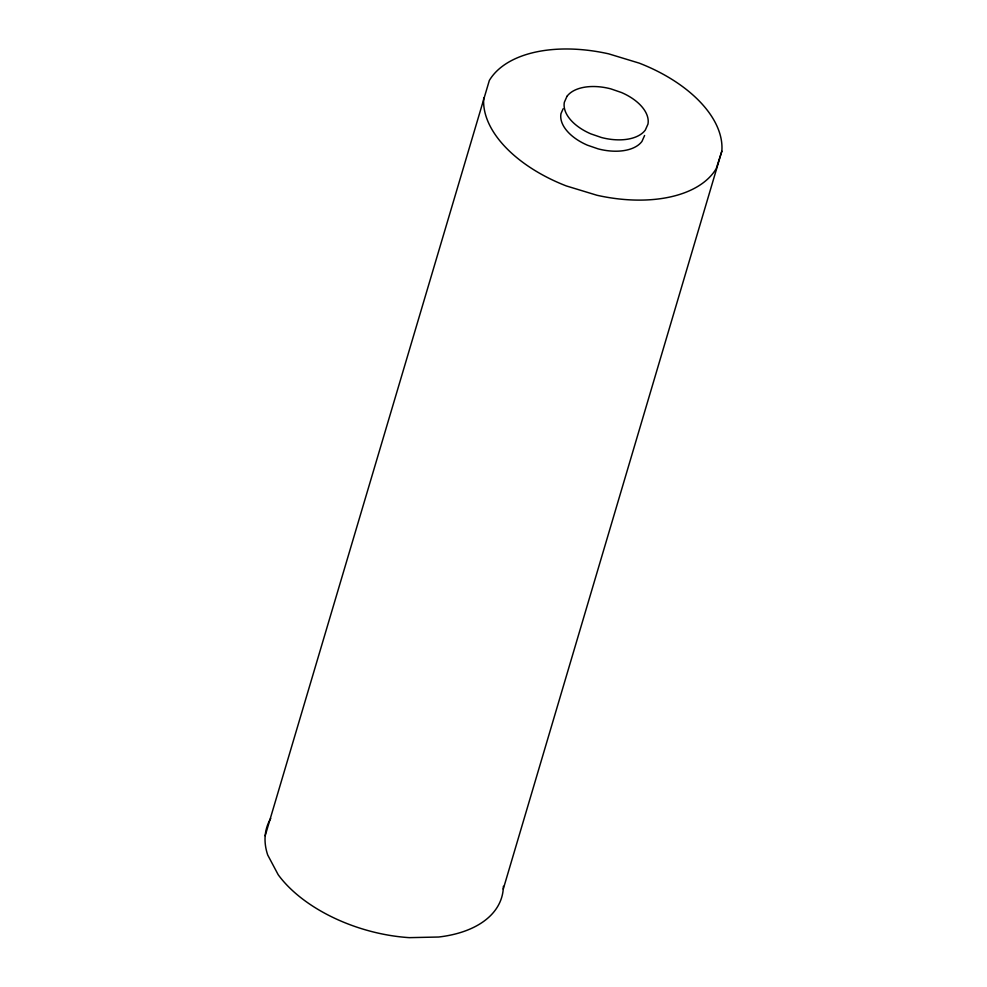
<?xml version="1.0" encoding="UTF-8"?>
<svg xmlns="http://www.w3.org/2000/svg" width="987" height="987" viewBox="0 0 987 987"><rect width="100%" height="100%" fill="white"/><g stroke="black" fill="none" stroke-linecap="round" stroke-linejoin="round"><path stroke-width="1.48" d="M265.17 835.804L489.33 80.49A122.561 69.941 16.5 0 1 608.658 53.841L639.268 63.143A122.561 69.941 16.5 0 1 721.83 151.196L503.247 889.114M721.83 151.196L716.254 168.592A122.561 69.941 16.5 0 1 596.925 195.253L566.316 185.938A122.561 69.941 16.5 0 1 483.753 97.886M563.133 108.767L560.986 113.604A43.255 24.687 16.5 0 0 587.45 145.2L598.11 148.864A43.255 24.687 16.5 0 0 641.957 141.412L644.597 135.49M503.382 886.264A122.561 69.941 16.5 0 1 438.647 937.021L409.346 937.65A122.561 69.941 16.5 0 1 278.186 874.716L267.711 855.001A122.561 69.941 16.5 0 1 270.746 818.408M566.982 96.331L564.354 102.253A43.255 24.687 16.5 0 0 590.806 133.85L601.465 137.514A43.255 24.687 16.5 0 0 645.313 130.062L647.953 124.14A43.255 24.687 16.5 0 0 621.489 92.531L610.83 88.867A43.255 24.687 16.5 0 0 566.982 96.331"/></g></svg>
